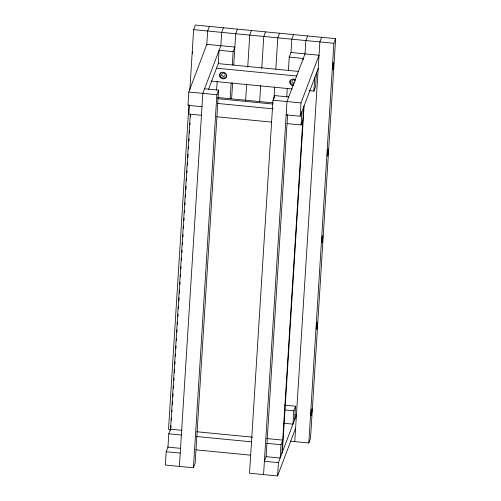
<?xml version="1.0" encoding="UTF-8"?>
<svg xmlns="http://www.w3.org/2000/svg" width="501" height="501" viewBox="0 0 501 501"><rect width="100%" height="100%" fill="white"/><g stroke="black" fill="none" stroke-linecap="round" stroke-linejoin="round"><path stroke-width="0.75" d="M192.635 53.651L192.635 53.306M168.117 446.66L166.207 451.72L165.368 465.041L193.424 467.771L195.158 463.174L218.593 90.136L204.565 88.771M232.295 64.973L233.134 51.653L234.869 47.056L206.813 44.332L188.802 92.002L187.963 105.329L201.991 106.694M188.921 104.584L168.518 429.326L170.735 429.539M189.848 89.754L193.624 29.647L195.365 25.05L335.632 38.683L310.526 438.369L308.791 442.965L290.329 441.168M182.126 430.334L170.515 429.207L168.781 433.803L167.941 447.124L180.492 448.345M189.422 105.172L188.864 114.053L201.415 115.274M170.421 430.685L190.305 114.14M170.947 428.117L171.091 425.775M171.436 420.314L171.58 417.972M171.975 411.734L172.075 410.175M172.419 404.714L172.613 401.589M172.908 396.911L173.102 393.792M173.446 388.331L173.59 385.989M173.935 380.528L174.085 378.186M174.423 372.725L174.624 369.606M174.962 364.146L175.112 361.803M175.456 356.343L175.6 354M175.945 348.539L176.089 346.197M176.433 340.736L176.584 338.4M176.972 332.157L177.122 329.815M177.467 324.354L177.611 322.018M177.955 316.557L178.099 314.215M178.444 308.754L178.588 306.412M178.932 300.951L179.133 297.832M179.427 293.148L179.621 290.029M179.965 284.568L180.109 282.226M180.454 276.765L180.598 274.423M180.942 268.962L181.093 266.626M181.481 260.382L181.631 258.04M181.969 252.579L182.12 250.243M182.464 244.782L182.608 242.44M182.953 236.979L183.097 234.637M183.491 228.393L183.635 226.057M183.98 220.597L184.13 218.254M184.474 212.793L184.619 210.451M184.963 204.99L185.107 202.648M185.451 197.187L185.595 194.851M185.94 189.391L186.14 186.266M186.478 180.805L186.629 178.469M186.973 173.008L187.117 170.666M187.462 165.205L187.606 162.863M187.95 157.402L188.144 154.283M188.489 148.822L188.639 146.48M188.977 141.019L189.127 138.677M189.472 133.216L189.616 130.874M190.011 124.636L190.104 123.077M190.499 116.833L190.643 114.491M179.396 466.406L202.83 93.368L220.841 45.697L221.68 32.371L223.415 27.774M206.769 45.059L207.652 31.006L209.387 26.415M216.601 90.193L217.14 81.613M193.424 467.771L216.858 94.733L218.593 90.136M230.184 98.578L231.168 82.978M231.631 98.565L232.614 82.959M233.742 65.011L235.708 33.736L237.443 29.139M245.615 100.67L246.642 84.281M247.726 67.103L249.736 35.101L251.471 30.505M259.643 102.035L260.67 85.64M261.747 68.468L263.758 36.46L265.499 31.87M288.726 96.956L274.698 95.591L272.964 100.187L249.529 473.226L277.585 475.95L295.596 428.274M273.959 98.716L274.698 87.005M275.826 69.05L277.786 37.825L279.52 33.229M274.604 97.075L274.698 95.591M286.735 97.012L287.273 88.433M288.401 70.428L289.24 57.108L290.975 52.511L291.814 39.191L293.548 34.594M263.557 474.585L286.992 101.553L305.003 53.876L305.842 40.556L307.576 35.959M287.612 114.716L266.131 456.668L280.159 458.033L280.992 444.713L282.733 440.116L266.482 438.532M303.174 59.951L303.268 58.473L289.24 57.108M277.585 475.95L278.418 462.63L296.435 414.953L294.957 414.809M286.152 114.873L300.18 116.238L301.013 102.912L319.031 55.242L290.975 52.511M287.054 123.603L301.076 124.962L301.915 111.642M281.894 453.436L303.65 107.045M282.326 452.29L304.088 105.899M284.462 405.152L295.534 406.223L293.799 410.82L292.966 424.147L283.679 423.239M309.242 90.625L313.883 91.076L314.722 77.755M294.701 419.55L295.534 406.223M316.457 73.159L315.617 86.479L313.883 91.076M294.763 441.6L319.87 41.915L321.604 37.325M308.791 442.965L333.891 43.28L335.632 38.683M208.541 89.353L218.643 62.631M300.18 116.238L318.191 68.562M301.076 124.962L302.817 120.372M266.307 456.204L264.396 461.264L278.418 462.63M193.624 29.647L333.891 43.28M233.134 51.653L219.106 50.288L218.267 63.614L298.74 71.436M216.438 68.199L296.924 76.02M210.959 81.068L292.215 88.971M188.802 92.002L216.858 94.733M272.964 100.187L301.013 102.912M217.409 97.47L273.133 102.887M217.722 98.691L272.619 104.033M217.753 103.463L273.095 108.842M216.92 116.783L271.486 122.087M284.512 409.918L293.799 410.82M196.83 431.762L252.548 437.179M168.781 433.803L181.331 435.018M196.83 436.528L251.402 441.832M266.97 443.347L280.992 444.713M195.997 449.848L250.569 455.158M166.207 451.72L180.235 453.079M192.44 53.469A3.538 0.338 -84.4 0 1 192.603 51.653M226.784 75.883A3.538 3.319 20.7 0 1 221.918 77.636A3.538 3.319 20.7 0 1 220.521 72.726M294.375 83.034A1.772 1.66 20.7 0 1 291.983 82.126A1.772 1.66 20.7 0 1 292.941 79.928A1.772 1.66 20.7 0 1 295.246 81.024M293.141 85.709A3.538 3.319 20.7 0 1 289.904 81.256A3.538 3.319 20.7 0 1 295.127 79.609M293.467 84.844A3.538 3.319 20.7 0 1 290.229 80.392M333.228 68.274A3.538 0.338 -84.4 0 0 333.591 62.506A3.538 0.338 -84.4 0 0 332.758 67.115A3.538 0.338 -84.4 0 0 333.228 68.274M327.792 154.872A3.538 0.338 -84.4 0 0 328.155 149.104A3.538 0.338 -84.4 0 0 327.322 153.713A3.538 0.338 -84.4 0 0 327.792 154.872M322.35 241.469A3.538 0.338 -84.4 0 0 322.713 235.702A3.538 0.338 -84.4 0 0 321.88 240.311A3.538 0.338 -84.4 0 0 322.35 241.469M311.472 414.665A3.538 0.338 -84.4 0 0 311.835 408.897A3.538 0.338 -84.4 0 0 311.002 413.5A3.538 0.338 -84.4 0 0 311.472 414.665M316.908 328.067A3.538 0.338 -84.4 0 0 317.271 322.3A3.538 0.338 -84.4 0 0 316.438 326.902A3.538 0.338 -84.4 0 0 316.908 328.067M222.093 75.689A1.772 1.66 20.7 0 0 225.099 75.344A1.772 1.66 20.7 0 0 223.177 73.021A1.772 1.66 20.7 0 0 222.093 75.689M219.989 76.922A3.538 3.319 20.7 0 0 226.057 77.511A3.538 3.319 20.7 0 0 223.34 72.219A3.538 3.319 20.7 0 0 219.989 76.922"/></g></svg>
